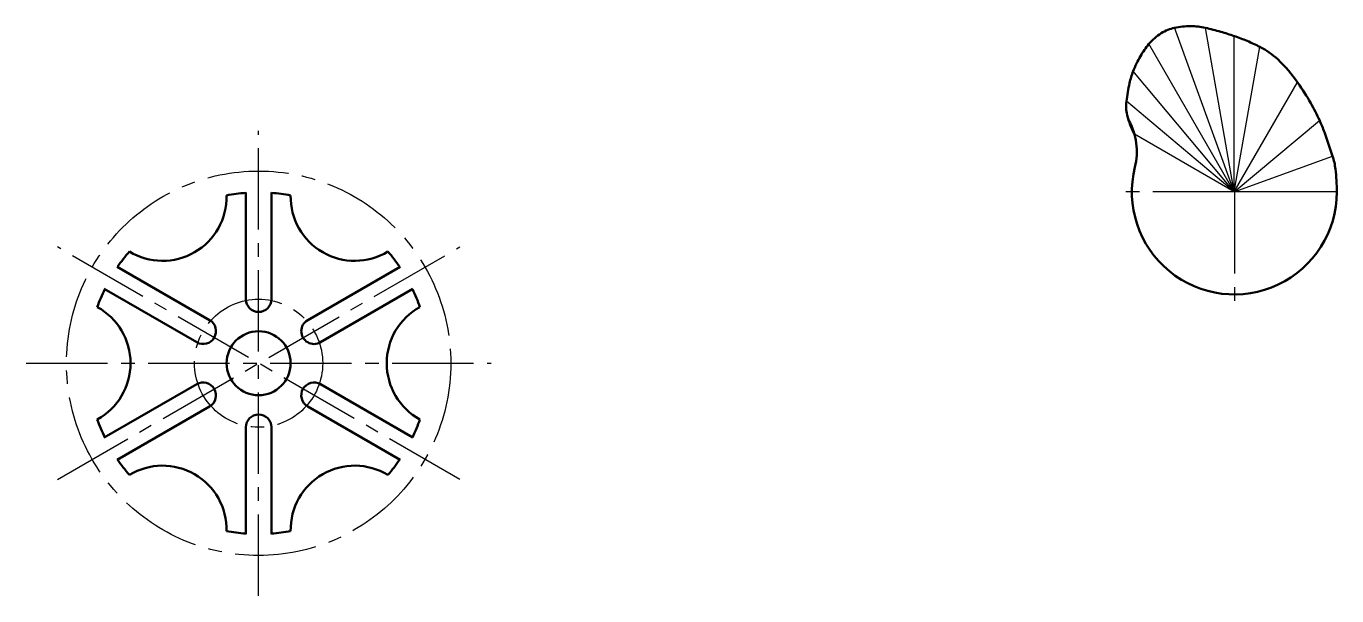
# Model space of a CAD drawing. Header units: millimetres. Extents: x 10 to 317, y 95 to 228.
import ezdxf

# ---------------------------------------------------------------- set-up
doc = ezdxf.new("R2010")
doc.units = ezdxf.units.MM
doc.linetypes.add('CENTER2', pattern=[28.575, 19.05, -3.175, 3.175, -3.175])
doc.layers.add('中心线', color=1, linetype='CENTER2')
doc.layers.add('细实线', color=3, linetype='Continuous')
doc.layers.add('粗实线', color=7, linetype='Continuous', lineweight=50)

msp = doc.modelspace()

# ---------------------------------------------------------------- linework, layer by layer
at = {"layer": '中心线'}
for p, q in [((64.19, 95.1), (64.19, 203.98)), ((292.71, 189.64), (265.44, 189.64)), ((292.75, 189.56), (292.75, 162.29)), ((17.05, 122.32), (111.34, 176.76)), ((111.34, 122.32), (17.05, 176.76)), ((9.76, 149.54), (118.63, 149.54))]:
    msp.add_line(p, q, dxfattribs=at)
for radius in [45, 15]:
    msp.add_circle((64.19, 149.54), radius, dxfattribs=at)
at = {"layer": '粗实线'}
for p, q in [((61.19, 189.54), (61.19, 164.54)), ((67.19, 189.54), (67.19, 164.54)), ((31.05, 172.14), (52.7, 159.64)), ((97.34, 172.14), (75.68, 159.64)), ((28.05, 166.94), (49.7, 154.44)), ((100.34, 166.94), (78.68, 154.44)), ((28.05, 132.14), (49.7, 144.64)), ((100.34, 132.14), (78.68, 144.64)), ((31.05, 126.94), (52.7, 139.44)), ((97.34, 126.94), (75.68, 139.44)), ((61.19, 109.54), (61.19, 134.54)), ((67.19, 109.54), (67.19, 134.54))]:
    msp.add_line(p, q, dxfattribs=at)
msp.add_lwpolyline([(316.71, 189.64, 0.028395), (316.39, 195, 0.049332), (315.73, 198.02, 0.008941), (313.8, 203.63, 0.018024), (312.7, 206.36, 0.025617), (310.61, 210.45, 0.020947), (307.6, 215.19, 0.051324), (302.87, 220.69, 0.073356), (298.7, 223.62, 0.016664), (295.72, 224.99, 0.016935), (292.71, 226.14, 0.014119), (289.53, 227.14, 0.012665), (285.94, 228.05, 0.056032), (282.49, 228.44, 0.05126), (278.73, 228.05, 0.088771), (275.61, 226.8, 0.077525), (272.71, 224.28, 0.044705), (270.71, 221.45, 0.039191), (269.01, 217.88, 0.036334), (268.18, 215.12, 0.024183), (267.43, 210.86, 0.091779), (267.62, 207.65, 0.060795), (269.33, 203.14)], format="xyb", dxfattribs=at)
msp.add_circle((64.19, 149.54), 7.5, dxfattribs=at)
for centre, radius, start, end in [((254.87, 199.1), 15, 345.9645, 29.3041), ((292.71, 189.64), 24, 165.9645, 0), ((41.69, 188.51), 15, 238.7822, 1.2178), ((64.19, 149.54), 40, 94.3012, 100.8119), ((64.19, 149.54), 40, 79.1881, 85.6988), ((86.69, 188.51), 15, 178.7822, 301.2178), ((64.19, 149.54), 40, 139.1881, 145.6988), ((64.19, 149.54), 40, 34.3012, 40.8119), ((64.19, 149.54), 40, 154.3012, 160.8119), ((64.19, 149.54), 40, 19.1881, 25.6988), ((19.19, 149.54), 15, 298.7822, 61.2178), ((64.19, 164.54), 3, 180, 0), ((109.19, 149.54), 15, 118.7822, 241.2178), ((51.2, 157.04), 3, 240, 60), ((77.18, 157.04), 3, 120, 300), ((51.2, 142.04), 3, 300, 120), ((77.18, 142.04), 3, 60, 240), ((64.19, 149.54), 40, 199.1881, 205.6988), ((64.19, 134.54), 3, 0, 180), ((64.19, 149.54), 40, 334.3012, 340.8119), ((64.19, 149.54), 40, 214.3012, 220.8119), ((64.19, 149.54), 40, 319.1881, 325.6988), ((41.69, 110.57), 15, 358.7822, 121.2178), ((86.69, 110.57), 15, 58.7822, 181.2178), ((64.19, 149.54), 40, 259.1881, 265.6988), ((64.19, 149.54), 40, 274.3012, 280.8119)]:
    msp.add_arc(centre, radius, start, end, dxfattribs=at)
at = {"layer": '细实线'}
for p, q in [((292.71, 189.64), (278.69, 228.17)), ((292.71, 189.64), (285.94, 228.05)), ((292.71, 189.64), (272.71, 224.28)), ((292.71, 189.64), (292.71, 226.14)), ((292.71, 189.64), (298.7, 223.62)), ((292.71, 189.64), (268.93, 217.99)), ((292.71, 189.64), (307.46, 215.19)), ((292.71, 189.64), (267.43, 210.86)), ((292.71, 189.64), (312.63, 206.36)), ((292.71, 189.64), (269.33, 203.14)), ((292.71, 189.64), (315.73, 198.02)), ((316.71, 189.64), (292.71, 189.64))]:
    msp.add_line(p, q, dxfattribs=at)

doc.saveas('drawing.dxf')
